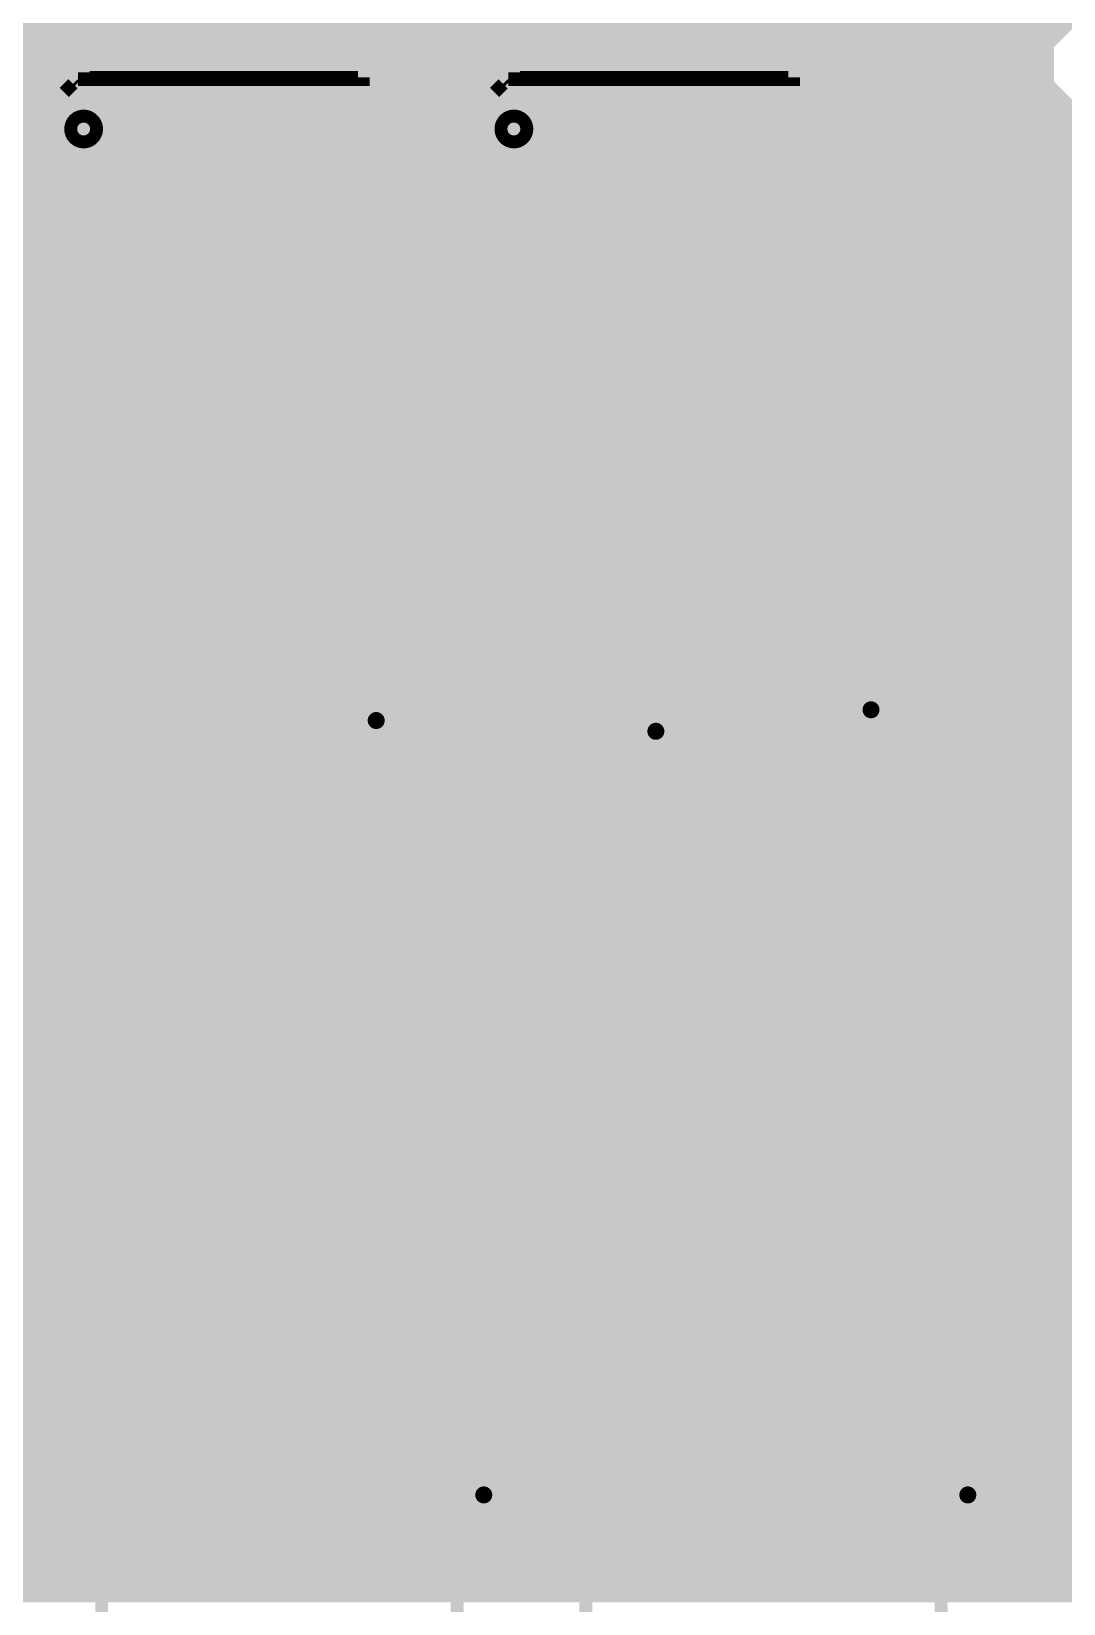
# Model space of a CAD drawing. Extents: x -5 to 208, y -5 to 206.
# Drawn here: x 37.08 to 49.26, y 166.61 to 185.17 of the extents above; entities that cross this region are included whole.
import ezdxf

# ---------------------------------------------------------------- set-up
doc = ezdxf.new("R2010")
doc.units = 0
doc.header["$MEASUREMENT"] = 0
doc.layers.get('0').update_dxf_attribs({"linetype": 'CONTINUOUS'})
for name, color, linetype in [('22-301-0_BOT', 7, 'CONTINUOUS'), ('22-301-0_DRD', 7, 'CONTINUOUS'), ('22-301-0_IN1', 1, 'CONTINUOUS'), ('22-301-0_IN2', 4, 'CONTINUOUS'), ('22-301-0_SMT', 5, 'CONTINUOUS'), ('22-301-0_SPT', 10, 'CONTINUOUS'), ('22-301-0_SST', 14, 'CONTINUOUS'), ('22-301-0_TOP', 9, 'CONTINUOUS'), ('THRUHOLE_TAP', 13, 'CONTINUOUS')]:
    doc.layers.add(name, color=color, linetype=linetype)

# ---------------------------------------------------------------- blocks, each defined once
blk = doc.blocks.new('ROUND_66')
at = {"const_width": 0.35052}
blk.add_lwpolyline([(-0.17526, 0, 1), (0.17526, 0, 1)], format="xyb", close=True, dxfattribs=at)
blk = doc.blocks.new('ROUND_68')
at = {"const_width": 0.35052}
blk.add_lwpolyline([(-0.17526, 0, 1), (0.17526, 0, 1)], format="xyb", close=True, dxfattribs=at)
blk = doc.blocks.new('RECTANGLE_6')
blk.add_solid([(0.4826, 0.4064), (0.4826, -0.4064), (-0.4826, 0.4064), (-0.4826, -0.4064)])
blk = doc.blocks.new('RECTANGLE_10')
blk.add_solid([(0.9017, 0.508), (0.9017, -0.508), (-0.9017, 0.508), (-0.9017, -0.508)])
blk = doc.blocks.new('RECTANGLE_19')
blk.add_solid([(1.3716, 1.0795), (1.3716, -1.0795), (-1.3716, 1.0795), (-1.3716, -1.0795)])
blk = doc.blocks.new('RECTANGLE_46')
blk.add_solid([(0.29972, 0.65024), (0.29972, -0.65024), (-0.29972, 0.65024), (-0.29972, -0.65024)])
blk = doc.blocks.new('ROUND_73')
at = {"const_width": 0.10033}
blk.add_lwpolyline([(-0.050164, 0, 1), (0.050164, 0, 1)], format="xyb", close=True, dxfattribs=at)

msp = doc.modelspace()

# ---------------------------------------------------------------- linework, layer by layer
at = {"layer": '22-301-0_BOT', "const_width": 0.254}
for points in [[(37.1094, 203.835), (37.1094, 166.751)], [(37.338, 203.835), (37.338, 166.751)], [(37.5666, 203.835), (37.5666, 166.751)], [(37.7952, 203.835), (37.7952, 166.751)], [(38.0238, 203.835), (38.0238, 166.751)], [(38.2524, 203.835), (38.2524, 166.751)], [(38.481, 203.835), (38.481, 166.751)], [(38.7096, 203.835), (38.7096, 166.751)], [(38.9382, 203.835), (38.9382, 166.751)], [(39.1668, 203.835), (39.1668, 166.751)], [(39.3954, 203.835), (39.3954, 166.751)], [(39.624, 203.835), (39.624, 166.751)], [(39.8526, 203.835), (39.8526, 166.751)], [(40.0812, 203.835), (40.0812, 166.751)], [(40.3098, 203.835), (40.3098, 166.751)], [(40.5384, 203.835), (40.5384, 166.751)], [(40.767, 203.835), (40.767, 166.751)], [(40.9956, 203.835), (40.9956, 166.751)], [(41.2242, 203.835), (41.2242, 166.751)], [(41.4528, 203.835), (41.4528, 166.751)], [(41.6814, 203.835), (41.6814, 166.751)], [(41.91, 203.835), (41.91, 166.751)], [(42.1386, 203.835), (42.1386, 166.751)], [(42.3672, 203.835), (42.3672, 166.751)], [(42.5958, 203.835), (42.5958, 166.751)], [(42.8244, 203.835), (42.8244, 166.751)], [(43.053, 203.835), (43.053, 166.751)], [(43.2816, 203.835), (43.2816, 166.751)], [(43.5102, 203.835), (43.5102, 166.751)], [(43.7388, 203.835), (43.7388, 166.751)], [(43.9674, 203.835), (43.9674, 166.751)], [(44.196, 203.835), (44.196, 166.751)], [(44.4246, 203.835), (44.4246, 166.751)], [(44.6532, 203.835), (44.6532, 166.751)], [(44.8818, 203.835), (44.8818, 166.751)], [(45.1104, 203.835), (45.1104, 166.751)], [(45.339, 203.835), (45.339, 166.751)], [(45.5676, 203.835), (45.5676, 166.751)], [(45.7962, 203.835), (45.7962, 166.751)], [(46.0248, 203.835), (46.0248, 166.751)], [(46.2534, 203.835), (46.2534, 166.751)], [(46.482, 203.835), (46.482, 166.751)], [(46.7106, 203.835), (46.7106, 166.751)], [(46.9392, 203.835), (46.9392, 166.751)], [(47.1678, 203.835), (47.1678, 166.751)], [(47.3964, 203.835), (47.3964, 166.751)], [(47.625, 203.835), (47.625, 166.751)], [(47.8536, 203.835), (47.8536, 166.751)], [(48.0822, 203.835), (48.0822, 166.751)], [(48.3108, 203.835), (48.3108, 166.751)], [(48.5394, 203.835), (48.5394, 166.751)], [(48.768, 203.835), (48.768, 166.751)], [(48.9966, 203.835), (48.9966, 184.94502)], [(49.1109, 185.1914), (-2.667, 185.1914)], [(48.99914, 184.9628), (-2.667, 184.9628)], [(48.97882, 184.7342), (-2.667, 184.7342)], [(48.9966, 184.62244), (48.9966, 166.751)], [(49.03724, 184.5056), (-2.667, 184.5056)], [(49.20488, 184.277), (-2.667, 184.277)], [(49.2252, 184.25922), (49.2252, 166.751)], [(66.294, 184.0484), (-2.667, 184.0484)], [(66.294, 183.8198), (-2.667, 183.8198)], [(66.294, 183.5912), (-2.667, 183.5912)], [(66.294, 183.3626), (-2.667, 183.3626)], [(66.294, 183.134), (-2.667, 183.134)], [(66.294, 182.9054), (-2.667, 182.9054)], [(66.294, 182.6768), (-2.667, 182.6768)], [(66.294, 182.4482), (-2.667, 182.4482)], [(66.294, 182.2196), (-2.667, 182.2196)], [(66.294, 181.991), (-2.667, 181.991)], [(66.294, 181.7624), (-2.667, 181.7624)], [(66.294, 181.5338), (-2.667, 181.5338)], [(66.294, 181.3052), (-2.667, 181.3052)], [(66.294, 181.0766), (22.65172, 181.0766)], [(66.294, 180.848), (22.91588, 180.848)], [(66.294, 180.6194), (23.01494, 180.6194)], [(66.294, 180.3908), (23.02764, 180.3908)], [(66.294, 180.1622), (22.95906, 180.1622)], [(66.294, 179.9336), (22.9362, 179.9336)], [(66.294, 179.705), (22.9362, 179.705)], [(66.294, 179.4764), (22.9362, 179.4764)], [(66.294, 179.2478), (22.9362, 179.2478)], [(66.294, 179.0192), (22.9362, 179.0192)], [(66.294, 178.7906), (22.9362, 178.7906)], [(66.294, 178.562), (22.9362, 178.562)], [(66.294, 178.3334), (22.9362, 178.3334)], [(66.294, 178.1048), (22.9362, 178.1048)], [(66.294, 177.8762), (22.9362, 177.8762)], [(66.294, 177.6476), (22.9362, 177.6476)], [(66.294, 177.419), (22.9362, 177.419)], [(66.294, 177.1904), (22.9362, 177.1904)], [(66.294, 176.9618), (22.9362, 176.9618)], [(66.294, 176.7332), (22.9362, 176.7332)], [(66.294, 176.5046), (22.9362, 176.5046)], [(66.294, 176.276), (22.9362, 176.276)], [(66.294, 176.0474), (22.9362, 176.0474)], [(66.294, 175.8188), (22.9362, 175.8188)], [(66.294, 175.5902), (22.9362, 175.5902)], [(66.294, 175.3616), (22.9362, 175.3616)], [(66.294, 175.133), (22.9362, 175.133)], [(66.294, 174.9044), (22.9362, 174.9044)], [(66.294, 174.6758), (22.9362, 174.6758)], [(66.294, 174.4472), (22.9362, 174.4472)], [(66.294, 174.2186), (22.9362, 174.2186)], [(66.294, 173.99), (22.9362, 173.99)], [(66.294, 173.7614), (22.9362, 173.7614)], [(66.294, 173.5328), (22.9362, 173.5328)], [(64.3636, 173.3042), (22.90064, 173.3042)], [(64.08166, 173.0756), (22.8092, 173.0756)], [(63.85306, 172.847), (22.8092, 172.847)], [(63.58636, 172.6184), (22.8092, 172.6184)], [(63.40094, 172.3898), (22.8092, 172.3898)], [(63.33236, 172.1612), (22.8092, 172.1612)], [(63.34506, 171.9326), (22.8092, 171.9326)], [(63.44412, 171.704), (22.8092, 171.704)], [(63.70574, 171.4754), (22.8092, 171.4754)], [(66.294, 171.2468), (22.8092, 171.2468)], [(66.294, 171.0182), (22.8092, 171.0182)], [(66.294, 170.7896), (22.8092, 170.7896)], [(66.294, 170.561), (22.8092, 170.561)], [(66.294, 170.3324), (22.8092, 170.3324)], [(66.294, 170.1038), (22.8092, 170.1038)], [(66.294, 169.8752), (22.8092, 169.8752)], [(66.294, 169.6466), (22.8092, 169.6466)], [(66.294, 169.418), (22.8092, 169.418)], [(66.294, 169.1894), (22.8092, 169.1894)], [(66.294, 168.9608), (22.8092, 168.9608)], [(66.294, 168.7322), (22.8092, 168.7322)], [(66.294, 168.5036), (22.8092, 168.5036)], [(66.294, 168.275), (22.8092, 168.275)], [(66.294, 168.0464), (22.8092, 168.0464)], [(66.294, 167.8178), (22.8092, 167.8178)], [(66.294, 167.5892), (22.8092, 167.5892)], [(66.294, 167.3606), (22.8092, 167.3606)], [(66.294, 167.132), (22.8092, 167.132)], [(66.294, 166.9034), (22.8092, 166.9034)], [(56.769, 166.751), (22.8092, 166.751)]]:
    msp.add_lwpolyline(points, dxfattribs=at)
for points in [[(49.657, 185.46572, 0.4142136), (48.97628, 184.785)], [(48.97628, 184.785, 0.4142136), (49.657, 184.10428)]]:
    msp.add_lwpolyline(points, format="xyb", dxfattribs=at)
at = {"layer": '22-301-0_DRD', "const_width": 0.254}
for points in [[(49.403, 185.42), (49.022, 185.039)], [(49.022, 185.039), (49.022, 184.531)], [(49.022, 184.531), (49.403, 184.15)], [(46.736, 177.8), (46.355, 177.419)], [(47.244, 177.8), (46.736, 177.8)], [(47.625, 177.419), (47.244, 177.8)], [(40.894, 177.673), (40.513, 177.292)], [(40.894, 177.673), (40.513, 177.292)], [(40.894, 177.673), (40.513, 177.292)], [(41.402, 177.673), (40.894, 177.673)], [(41.402, 177.673), (40.894, 177.673)], [(41.402, 177.673), (40.894, 177.673)], [(41.783, 177.292), (41.402, 177.673)], [(41.783, 177.292), (41.402, 177.673)], [(41.783, 177.292), (41.402, 177.673)], [(44.196, 177.546), (43.815, 177.165)], [(44.196, 177.546), (43.815, 177.165)], [(44.704, 177.546), (44.196, 177.546)], [(44.704, 177.546), (44.196, 177.546)], [(45.085, 177.165), (44.704, 177.546)], [(45.085, 177.165), (44.704, 177.546)], [(46.355, 177.419), (46.355, 176.911)], [(47.625, 176.911), (47.625, 177.419)], [(40.513, 177.292), (40.513, 176.784)], [(40.513, 177.292), (40.513, 176.784)], [(40.513, 177.292), (40.513, 176.784)], [(41.783, 176.784), (41.783, 177.292)], [(41.783, 176.784), (41.783, 177.292)], [(41.783, 176.784), (41.783, 177.292)], [(43.815, 177.165), (43.815, 176.657)], [(43.815, 177.165), (43.815, 176.657)], [(45.085, 176.657), (45.085, 177.165)], [(45.085, 176.657), (45.085, 177.165)], [(46.355, 176.911), (46.736, 176.53)], [(47.244, 176.53), (47.625, 176.911)], [(40.513, 176.784), (40.894, 176.403)], [(40.513, 176.784), (40.894, 176.403)], [(40.513, 176.784), (40.894, 176.403)], [(41.402, 176.403), (41.783, 176.784)], [(41.402, 176.403), (41.783, 176.784)], [(41.402, 176.403), (41.783, 176.784)], [(43.815, 176.657), (44.196, 176.276)], [(43.815, 176.657), (44.196, 176.276)], [(44.704, 176.276), (45.085, 176.657)], [(44.704, 176.276), (45.085, 176.657)], [(46.736, 176.53), (47.244, 176.53)], [(40.894, 176.403), (41.402, 176.403)], [(40.894, 176.403), (41.402, 176.403)], [(40.894, 176.403), (41.402, 176.403)], [(44.196, 176.276), (44.704, 176.276)], [(44.196, 176.276), (44.704, 176.276)], [(42.164, 168.529), (41.783, 168.148)], [(42.164, 168.529), (41.783, 168.148)], [(42.672, 168.529), (42.164, 168.529)], [(42.672, 168.529), (42.164, 168.529)], [(43.053, 168.148), (42.672, 168.529)], [(43.053, 168.148), (42.672, 168.529)], [(47.879, 168.529), (47.498, 168.148)], [(47.879, 168.529), (47.498, 168.148)], [(48.387, 168.529), (47.879, 168.529)], [(48.387, 168.529), (47.879, 168.529)], [(48.768, 168.148), (48.387, 168.529)], [(48.768, 168.148), (48.387, 168.529)], [(41.783, 168.148), (41.783, 167.64)], [(41.783, 168.148), (41.783, 167.64)], [(43.053, 167.64), (43.053, 168.148)], [(43.053, 167.64), (43.053, 168.148)], [(47.498, 168.148), (47.498, 167.64)], [(47.498, 168.148), (47.498, 167.64)], [(48.768, 167.64), (48.768, 168.148)], [(48.768, 167.64), (48.768, 168.148)], [(41.783, 167.64), (42.164, 167.259)], [(41.783, 167.64), (42.164, 167.259)], [(42.672, 167.259), (43.053, 167.64)], [(42.672, 167.259), (43.053, 167.64)], [(47.498, 167.64), (47.879, 167.259)], [(47.498, 167.64), (47.879, 167.259)], [(48.387, 167.259), (48.768, 167.64)], [(48.387, 167.259), (48.768, 167.64)], [(42.164, 167.259), (42.672, 167.259)], [(42.164, 167.259), (42.672, 167.259)], [(47.879, 167.259), (48.387, 167.259)], [(47.879, 167.259), (48.387, 167.259)]]:
    msp.add_lwpolyline(points, dxfattribs=at)
at = {"layer": '22-301-0_IN1', "const_width": 0.254}
for points in [[(37.1094, 203.835), (37.1094, 166.751)], [(37.338, 203.835), (37.338, 166.751)], [(37.5666, 203.835), (37.5666, 166.751)], [(37.7952, 203.835), (37.7952, 166.751)], [(38.0238, 203.835), (38.0238, 166.751)], [(38.2524, 203.835), (38.2524, 166.751)], [(38.481, 203.835), (38.481, 166.751)], [(38.7096, 203.835), (38.7096, 166.751)], [(38.9382, 203.835), (38.9382, 166.751)], [(39.1668, 203.835), (39.1668, 166.751)], [(39.3954, 203.835), (39.3954, 166.751)], [(39.624, 203.835), (39.624, 166.751)], [(39.8526, 203.835), (39.8526, 166.751)], [(40.0812, 203.835), (40.0812, 166.751)], [(40.3098, 203.835), (40.3098, 166.751)], [(40.5384, 203.835), (40.5384, 166.751)], [(40.767, 203.835), (40.767, 166.751)], [(40.9956, 203.835), (40.9956, 166.751)], [(41.2242, 203.835), (41.2242, 166.751)], [(41.4528, 203.835), (41.4528, 166.751)], [(41.6814, 203.835), (41.6814, 166.751)], [(41.91, 203.835), (41.91, 166.751)], [(42.1386, 203.835), (42.1386, 166.751)], [(42.3672, 203.835), (42.3672, 166.751)], [(42.5958, 203.835), (42.5958, 166.751)], [(42.8244, 203.835), (42.8244, 166.751)], [(43.053, 203.835), (43.053, 166.751)], [(43.2816, 203.835), (43.2816, 166.751)], [(43.5102, 203.835), (43.5102, 166.751)], [(43.7388, 203.835), (43.7388, 166.751)], [(43.9674, 203.835), (43.9674, 166.751)], [(44.196, 203.835), (44.196, 166.751)], [(44.4246, 203.835), (44.4246, 166.751)], [(44.6532, 203.835), (44.6532, 166.751)], [(44.8818, 203.835), (44.8818, 166.751)], [(45.1104, 203.835), (45.1104, 166.751)], [(45.339, 203.835), (45.339, 166.751)], [(45.5676, 203.835), (45.5676, 166.751)], [(45.7962, 203.835), (45.7962, 166.751)], [(46.0248, 203.835), (46.0248, 166.751)], [(46.2534, 203.835), (46.2534, 166.751)], [(46.482, 203.835), (46.482, 166.751)], [(46.7106, 203.835), (46.7106, 166.751)], [(46.9392, 203.835), (46.9392, 166.751)], [(47.1678, 203.835), (47.1678, 166.751)], [(47.3964, 203.835), (47.3964, 166.751)], [(47.625, 203.835), (47.625, 166.751)], [(47.8536, 203.835), (47.8536, 166.751)], [(48.0822, 203.835), (48.0822, 166.751)], [(48.3108, 203.835), (48.3108, 166.751)], [(48.5394, 203.835), (48.5394, 166.751)], [(48.768, 203.835), (48.768, 166.751)], [(48.9966, 203.835), (48.9966, 184.94502)], [(49.1109, 185.1914), (-2.667, 185.1914)], [(48.99914, 184.9628), (-2.667, 184.9628)], [(48.97882, 184.7342), (-2.667, 184.7342)], [(48.9966, 184.62244), (48.9966, 166.751)], [(49.03724, 184.5056), (-2.667, 184.5056)], [(49.20488, 184.277), (-2.667, 184.277)], [(49.2252, 184.25922), (49.2252, 166.751)], [(66.294, 184.0484), (-2.667, 184.0484)], [(66.294, 183.8198), (-2.667, 183.8198)], [(66.294, 183.5912), (-2.667, 183.5912)], [(66.294, 183.3626), (-2.667, 183.3626)], [(66.294, 183.134), (-2.667, 183.134)], [(66.294, 182.9054), (-2.667, 182.9054)], [(66.294, 182.6768), (-2.667, 182.6768)], [(66.294, 182.4482), (-2.667, 182.4482)], [(66.294, 182.2196), (-2.667, 182.2196)], [(66.294, 181.991), (-2.667, 181.991)], [(66.294, 181.7624), (-2.667, 181.7624)], [(66.294, 181.5338), (-2.667, 181.5338)], [(66.294, 181.3052), (-2.667, 181.3052)], [(66.294, 181.0766), (22.65172, 181.0766)], [(66.294, 180.848), (22.91588, 180.848)], [(66.294, 180.6194), (23.01494, 180.6194)], [(66.294, 180.3908), (23.02764, 180.3908)], [(66.294, 180.1622), (22.95906, 180.1622)], [(66.294, 179.9336), (22.77364, 179.9336)], [(66.294, 179.705), (-2.667, 179.705)], [(66.294, 179.4764), (-2.667, 179.4764)], [(66.294, 179.2478), (-2.667, 179.2478)], [(66.294, 179.0192), (-2.667, 179.0192)], [(66.294, 178.7906), (-2.667, 178.7906)], [(66.294, 178.562), (-2.667, 178.562)], [(66.294, 178.3334), (-2.667, 178.3334)], [(66.294, 178.1048), (-2.667, 178.1048)], [(66.294, 177.8762), (-2.667, 177.8762)], [(66.294, 177.6476), (-2.667, 177.6476)], [(66.294, 177.419), (-2.667, 177.419)], [(66.294, 177.1904), (-2.667, 177.1904)], [(66.294, 176.9618), (-2.667, 176.9618)], [(66.294, 176.7332), (-2.667, 176.7332)], [(66.294, 176.5046), (-2.667, 176.5046)], [(66.294, 176.276), (-2.667, 176.276)], [(66.294, 176.0474), (-2.667, 176.0474)], [(66.294, 175.8188), (-2.667, 175.8188)], [(66.294, 175.5902), (-2.667, 175.5902)], [(66.294, 175.3616), (-2.667, 175.3616)], [(66.294, 175.133), (-2.667, 175.133)], [(66.294, 174.9044), (-2.667, 174.9044)], [(66.294, 174.6758), (-2.667, 174.6758)], [(66.294, 174.4472), (-2.667, 174.4472)], [(66.294, 174.2186), (-2.667, 174.2186)], [(66.294, 173.99), (-2.667, 173.99)], [(66.294, 173.7614), (-2.667, 173.7614)], [(66.294, 173.5328), (-2.667, 173.5328)], [(66.294, 173.3042), (-2.667, 173.3042)], [(66.294, 173.0756), (-2.667, 173.0756)], [(66.294, 172.847), (-2.667, 172.847)], [(63.58636, 172.6184), (-2.667, 172.6184)], [(63.40094, 172.3898), (-2.667, 172.3898)], [(63.33236, 172.1612), (-2.667, 172.1612)], [(63.34506, 171.9326), (-2.667, 171.9326)], [(63.44412, 171.704), (-2.667, 171.704)], [(63.70574, 171.4754), (-2.667, 171.4754)], [(66.294, 171.2468), (-2.667, 171.2468)], [(66.294, 171.0182), (-2.667, 171.0182)], [(66.294, 170.7896), (-2.667, 170.7896)], [(66.294, 170.561), (-2.667, 170.561)], [(66.294, 170.3324), (-2.667, 170.3324)], [(66.294, 170.1038), (-2.667, 170.1038)], [(66.294, 169.8752), (-2.667, 169.8752)], [(66.294, 169.6466), (-2.667, 169.6466)], [(66.294, 169.418), (-2.667, 169.418)], [(66.294, 169.1894), (-2.667, 169.1894)], [(66.294, 168.9608), (-2.667, 168.9608)], [(66.294, 168.7322), (-2.667, 168.7322)], [(66.294, 168.5036), (-2.667, 168.5036)], [(66.294, 168.275), (-2.667, 168.275)], [(66.294, 168.0464), (-2.667, 168.0464)], [(66.294, 167.8178), (-2.667, 167.8178)], [(66.294, 167.5892), (-2.667, 167.5892)], [(66.294, 167.3606), (-2.667, 167.3606)], [(66.294, 167.132), (-2.667, 167.132)], [(66.294, 166.9034), (-2.667, 166.9034)], [(56.769, 166.751), (-2.667, 166.751)]]:
    msp.add_lwpolyline(points, dxfattribs=at)
for points in [[(49.657, 185.46572, 0.4142136), (48.97628, 184.785)], [(48.97628, 184.785, 0.4142136), (49.657, 184.10428)]]:
    msp.add_lwpolyline(points, format="xyb", dxfattribs=at)
at = {"layer": '22-301-0_IN2', "const_width": 0.254}
for points in [[(37.1094, 203.835), (37.1094, 179.7812)], [(37.338, 203.835), (37.338, 179.7812)], [(37.5666, 203.835), (37.5666, 179.7812)], [(37.7952, 203.835), (37.7952, 179.7812)], [(38.0238, 203.835), (38.0238, 179.7812)], [(38.2524, 203.835), (38.2524, 179.7812)], [(38.481, 203.835), (38.481, 179.7812)], [(38.7096, 203.835), (38.7096, 179.7812)], [(38.9382, 203.835), (38.9382, 179.7812)], [(39.1668, 203.835), (39.1668, 179.7812)], [(39.3954, 203.835), (39.3954, 179.7812)], [(39.624, 203.835), (39.624, 179.7812)], [(39.8526, 203.835), (39.8526, 179.7812)], [(40.0812, 203.835), (40.0812, 179.7812)], [(40.3098, 203.835), (40.3098, 179.7812)], [(40.5384, 203.835), (40.5384, 179.7812)], [(40.767, 203.835), (40.767, 179.7812)], [(40.9956, 203.835), (40.9956, 179.7812)], [(41.2242, 203.835), (41.2242, 179.7812)], [(41.4528, 203.835), (41.4528, 179.7812)], [(41.6814, 203.835), (41.6814, 179.7812)], [(41.91, 203.835), (41.91, 179.7812)], [(42.1386, 203.835), (42.1386, 179.7812)], [(42.3672, 203.835), (42.3672, 179.7812)], [(42.5958, 203.835), (42.5958, 179.7812)], [(42.8244, 203.835), (42.8244, 179.7812)], [(43.053, 203.835), (43.053, 179.7812)], [(43.2816, 203.835), (43.2816, 179.7812)], [(43.5102, 203.835), (43.5102, 179.7812)], [(43.7388, 203.835), (43.7388, 179.7812)], [(43.9674, 203.835), (43.9674, 179.7812)], [(44.196, 203.835), (44.196, 179.7812)], [(44.4246, 203.835), (44.4246, 179.7812)], [(44.6532, 203.835), (44.6532, 179.7812)], [(44.8818, 203.835), (44.8818, 179.7812)], [(45.1104, 203.835), (45.1104, 179.7812)], [(45.339, 203.835), (45.339, 179.7812)], [(45.5676, 203.835), (45.5676, 179.7812)], [(45.7962, 203.835), (45.7962, 179.7812)], [(46.0248, 203.835), (46.0248, 179.7812)], [(46.2534, 203.835), (46.2534, 179.7812)], [(46.482, 203.835), (46.482, 179.7812)], [(46.7106, 203.835), (46.7106, 179.7812)], [(46.9392, 203.835), (46.9392, 179.7812)], [(47.1678, 203.835), (47.1678, 179.7812)], [(47.3964, 203.835), (47.3964, 179.7812)], [(47.625, 203.835), (47.625, 179.7812)], [(47.8536, 203.835), (47.8536, 179.7812)], [(48.0822, 203.835), (48.0822, 179.7812)], [(48.3108, 203.835), (48.3108, 179.7812)], [(48.5394, 203.835), (48.5394, 179.7812)], [(48.768, 203.835), (48.768, 179.7812)], [(48.9966, 203.835), (48.9966, 184.94502)], [(49.1109, 185.1914), (-2.667, 185.1914)], [(48.99914, 184.9628), (-2.667, 184.9628)], [(48.97882, 184.7342), (-2.667, 184.7342)], [(48.9966, 184.62244), (48.9966, 179.7812)], [(49.03724, 184.5056), (-2.667, 184.5056)], [(49.20488, 184.277), (-2.667, 184.277)], [(49.2252, 184.25922), (49.2252, 179.7812)], [(66.294, 184.0484), (-2.667, 184.0484)], [(66.294, 183.8198), (-2.667, 183.8198)], [(66.294, 183.5912), (-2.667, 183.5912)], [(66.294, 183.3626), (-2.667, 183.3626)], [(66.294, 183.134), (-2.667, 183.134)], [(66.294, 182.9054), (-2.667, 182.9054)], [(66.294, 182.6768), (-2.667, 182.6768)], [(66.294, 182.4482), (-2.667, 182.4482)], [(66.294, 182.2196), (-2.667, 182.2196)], [(66.294, 181.991), (-2.667, 181.991)], [(66.294, 181.7624), (-2.667, 181.7624)], [(66.294, 181.5338), (-2.667, 181.5338)], [(66.294, 181.3052), (-2.667, 181.3052)], [(66.294, 181.0766), (22.65172, 181.0766)], [(66.294, 180.848), (22.91588, 180.848)], [(66.294, 180.6194), (23.01494, 180.6194)], [(22.352, 180.467), (22.352, 180.34), (23.368, 179.324), (106.172, 179.324), (106.807, 179.959), (107.315, 179.959), (108.077, 179.197), (146.812, 179.197), (147.066, 179.451), (196.469, 179.451), (197.485, 180.467)], [(66.294, 180.3908), (23.02764, 180.3908)], [(66.294, 180.1622), (23.17496, 180.1622)], [(66.294, 179.9336), (23.40356, 179.9336)], [(66.294, 179.7812), (23.55596, 179.7812)], [(66.294, 178.8668), (23.368, 178.8668)], [(37.1094, 178.8668), (37.1094, 166.751)], [(37.338, 178.8668), (37.338, 166.751)], [(37.5666, 178.8668), (37.5666, 166.751)], [(37.7952, 178.8668), (37.7952, 166.751)], [(38.0238, 178.8668), (38.0238, 166.751)], [(38.2524, 178.8668), (38.2524, 166.751)], [(38.481, 178.8668), (38.481, 166.751)], [(38.7096, 178.8668), (38.7096, 166.751)], [(38.9382, 178.8668), (38.9382, 166.751)], [(39.1668, 178.8668), (39.1668, 166.751)], [(39.3954, 178.8668), (39.3954, 166.751)], [(39.624, 178.8668), (39.624, 166.751)], [(39.8526, 178.8668), (39.8526, 166.751)], [(40.0812, 178.8668), (40.0812, 166.751)], [(40.3098, 178.8668), (40.3098, 166.751)], [(40.5384, 178.8668), (40.5384, 166.751)], [(40.767, 178.8668), (40.767, 166.751)], [(40.9956, 178.8668), (40.9956, 166.751)], [(41.2242, 178.8668), (41.2242, 166.751)], [(41.4528, 178.8668), (41.4528, 166.751)], [(41.6814, 178.8668), (41.6814, 166.751)], [(41.91, 178.8668), (41.91, 166.751)], [(42.1386, 178.8668), (42.1386, 166.751)], [(42.3672, 178.8668), (42.3672, 166.751)], [(42.5958, 178.8668), (42.5958, 166.751)], [(42.8244, 178.8668), (42.8244, 166.751)], [(43.053, 178.8668), (43.053, 166.751)], [(43.2816, 178.8668), (43.2816, 166.751)], [(43.5102, 178.8668), (43.5102, 166.751)], [(43.7388, 178.8668), (43.7388, 166.751)], [(43.9674, 178.8668), (43.9674, 166.751)], [(44.196, 178.8668), (44.196, 166.751)], [(44.4246, 178.8668), (44.4246, 166.751)], [(44.6532, 178.8668), (44.6532, 166.751)], [(44.8818, 178.8668), (44.8818, 166.751)], [(45.1104, 178.8668), (45.1104, 166.751)], [(45.339, 178.8668), (45.339, 166.751)], [(45.5676, 178.8668), (45.5676, 166.751)], [(45.7962, 178.8668), (45.7962, 166.751)], [(46.0248, 178.8668), (46.0248, 166.751)], [(46.2534, 178.8668), (46.2534, 166.751)], [(46.482, 178.8668), (46.482, 166.751)], [(46.7106, 178.8668), (46.7106, 166.751)], [(46.9392, 178.8668), (46.9392, 166.751)], [(47.1678, 178.8668), (47.1678, 166.751)], [(47.3964, 178.8668), (47.3964, 166.751)], [(47.625, 178.8668), (47.625, 166.751)], [(47.8536, 178.8668), (47.8536, 166.751)], [(48.0822, 178.8668), (48.0822, 166.751)], [(48.3108, 178.8668), (48.3108, 166.751)], [(48.5394, 178.8668), (48.5394, 166.751)], [(48.768, 178.8668), (48.768, 166.751)], [(48.9966, 178.8668), (48.9966, 166.751)], [(49.2252, 178.8668), (49.2252, 166.751)], [(66.294, 178.7906), (-2.667, 178.7906)], [(66.294, 178.562), (-2.667, 178.562)], [(66.294, 178.3334), (-2.667, 178.3334)], [(66.294, 178.1048), (-2.667, 178.1048)], [(66.294, 177.8762), (-2.667, 177.8762)], [(66.294, 177.6476), (-2.667, 177.6476)], [(66.294, 177.419), (-2.667, 177.419)], [(66.294, 177.1904), (-2.667, 177.1904)], [(66.294, 176.9618), (-2.667, 176.9618)], [(66.294, 176.7332), (-2.667, 176.7332)], [(66.294, 176.5046), (-2.667, 176.5046)], [(66.294, 176.276), (-2.667, 176.276)], [(66.294, 176.0474), (-2.667, 176.0474)], [(66.294, 175.8188), (-2.667, 175.8188)], [(66.294, 175.5902), (-2.667, 175.5902)], [(66.294, 175.3616), (-2.667, 175.3616)], [(66.294, 175.133), (-2.667, 175.133)], [(66.294, 174.9044), (-2.667, 174.9044)], [(66.294, 174.6758), (-2.667, 174.6758)], [(66.294, 174.4472), (-2.667, 174.4472)], [(66.294, 174.2186), (-2.667, 174.2186)], [(66.294, 173.99), (-2.667, 173.99)], [(66.294, 173.7614), (-2.667, 173.7614)], [(66.294, 173.5328), (-2.667, 173.5328)], [(66.294, 173.3042), (-2.667, 173.3042)], [(66.294, 173.0756), (-2.667, 173.0756)], [(66.294, 172.847), (-2.667, 172.847)], [(63.58636, 172.6184), (-2.667, 172.6184)], [(63.40094, 172.3898), (-2.667, 172.3898)], [(63.33236, 172.1612), (-2.667, 172.1612)], [(63.34506, 171.9326), (-2.667, 171.9326)], [(63.44412, 171.704), (-2.667, 171.704)], [(63.70574, 171.4754), (-2.667, 171.4754)], [(66.294, 171.2468), (-2.667, 171.2468)], [(66.294, 171.0182), (-2.667, 171.0182)], [(66.294, 170.7896), (-2.667, 170.7896)], [(66.294, 170.561), (-2.667, 170.561)], [(66.294, 170.3324), (-2.667, 170.3324)], [(66.294, 170.1038), (-2.667, 170.1038)], [(66.294, 169.8752), (-2.667, 169.8752)], [(66.294, 169.6466), (-2.667, 169.6466)], [(66.294, 169.418), (-2.667, 169.418)], [(66.294, 169.1894), (-2.667, 169.1894)], [(66.294, 168.9608), (-2.667, 168.9608)], [(66.294, 168.7322), (-2.667, 168.7322)], [(66.294, 168.5036), (-2.667, 168.5036)], [(66.294, 168.275), (-2.667, 168.275)], [(66.294, 168.0464), (-2.667, 168.0464)], [(66.294, 167.8178), (-2.667, 167.8178)], [(66.294, 167.5892), (-2.667, 167.5892)], [(66.294, 167.3606), (-2.667, 167.3606)], [(66.294, 167.132), (-2.667, 167.132)], [(66.294, 166.9034), (-2.667, 166.9034)], [(56.769, 166.751), (-2.667, 166.751)]]:
    msp.add_lwpolyline(points, dxfattribs=at)
for points in [[(49.657, 185.46572, 0.4142136), (48.97628, 184.785)], [(48.97628, 184.785, 0.4142136), (49.657, 184.10428)]]:
    msp.add_lwpolyline(points, format="xyb", dxfattribs=at)
at = {"layer": '22-301-0_SST', "const_width": 0.1524}
for points in [[(37.37356, 183.16956), (37.37102, 178.816), (37.37102, 177.1777), (41.36898, 177.1777), (41.3766, 184.3024), (40.9194, 184.7596), (37.719, 184.7596), (37.3634, 184.3278), (37.37356, 183.16956)], [(40.9194, 184.7088), (37.719, 184.7088), (37.592, 184.5564), (37.5158, 184.5056), (37.465, 184.4548)], [(37.70376, 184.69102), (37.70376, 184.531)], [(40.93464, 184.69356), (37.7063, 184.69356)], [(37.84092, 184.7088), (37.84092, 184.531)], [(37.97808, 184.7088), (37.97808, 184.531)], [(38.11524, 184.7088), (38.11524, 184.531)], [(38.2524, 184.7088), (38.2524, 184.531)], [(38.38956, 184.7088), (38.38956, 184.531)], [(38.52672, 184.7088), (38.52672, 184.531)], [(38.66388, 184.7088), (38.66388, 184.531)], [(38.80104, 184.7088), (38.80104, 184.531)], [(38.9382, 184.7088), (38.9382, 184.531)], [(39.07536, 184.7088), (39.07536, 184.531)], [(39.21252, 184.7088), (39.21252, 184.531)], [(39.34968, 184.7088), (39.34968, 184.531)], [(39.48684, 184.7088), (39.48684, 184.531)], [(39.624, 184.7088), (39.624, 184.531)], [(39.76116, 184.7088), (39.76116, 184.531)], [(39.89832, 184.7088), (39.89832, 184.531)], [(40.03548, 184.7088), (40.03548, 184.531)], [(40.17264, 184.7088), (40.17264, 184.531)], [(40.3098, 184.7088), (40.3098, 184.531)], [(40.44696, 184.7088), (40.44696, 184.531)], [(40.58412, 184.7088), (40.58412, 184.531)], [(40.72128, 184.7088), (40.72128, 184.531)], [(40.85844, 184.7088), (40.85844, 184.531)], [(40.9194, 184.7088), (41.0972, 184.531)], [(40.9956, 184.6326), (40.9956, 184.531)], [(42.45356, 183.16956), (42.45102, 178.816), (42.45102, 177.1777), (46.44898, 177.1777), (46.4566, 184.3024), (45.9994, 184.7596), (42.799, 184.7596), (42.4434, 184.3278), (42.45356, 183.16956)], [(45.9994, 184.7088), (42.799, 184.7088), (42.672, 184.5564), (42.5958, 184.5056), (42.545, 184.4548)], [(42.78376, 184.69102), (42.78376, 184.531)], [(46.01464, 184.69356), (42.7863, 184.69356)], [(42.92092, 184.7088), (42.92092, 184.531)], [(43.05808, 184.7088), (43.05808, 184.531)], [(43.19524, 184.7088), (43.19524, 184.531)], [(43.3324, 184.7088), (43.3324, 184.531)], [(43.46956, 184.7088), (43.46956, 184.531)], [(43.60672, 184.7088), (43.60672, 184.531)], [(43.74388, 184.7088), (43.74388, 184.531)], [(43.88104, 184.7088), (43.88104, 184.531)], [(44.0182, 184.7088), (44.0182, 184.531)], [(44.15536, 184.7088), (44.15536, 184.531)], [(44.29252, 184.7088), (44.29252, 184.531)], [(44.42968, 184.7088), (44.42968, 184.531)], [(44.56684, 184.7088), (44.56684, 184.531)], [(44.704, 184.7088), (44.704, 184.531)], [(44.84116, 184.7088), (44.84116, 184.531)], [(44.97832, 184.7088), (44.97832, 184.531)], [(45.11548, 184.7088), (45.11548, 184.531)], [(45.25264, 184.7088), (45.25264, 184.531)], [(45.3898, 184.7088), (45.3898, 184.531)], [(45.52696, 184.7088), (45.52696, 184.531)], [(45.66412, 184.7088), (45.66412, 184.531)], [(45.80128, 184.7088), (45.80128, 184.531)], [(45.93844, 184.7088), (45.93844, 184.531)], [(45.9994, 184.7088), (46.1772, 184.531)], [(46.0756, 184.6326), (46.0756, 184.531)], [(37.5666, 184.5564), (37.465, 184.4548)], [(37.5666, 184.5564), (37.592, 184.531)], [(41.0718, 184.5564), (37.592, 184.5564)], [(41.0972, 184.531), (37.592, 184.531)], [(42.6466, 184.5564), (42.545, 184.4548)], [(42.6466, 184.5564), (42.672, 184.531)], [(46.1518, 184.5564), (42.672, 184.5564)], [(46.1772, 184.531), (42.672, 184.531)], [(37.81806, 184.10936), (37.5666, 184.10936)], [(37.6428, 184.16524), (37.6428, 183.87822)], [(37.77996, 184.14746), (37.77996, 183.896)], [(42.89806, 184.10936), (42.6466, 184.10936)], [(42.7228, 184.16524), (42.7228, 183.87822)], [(42.85996, 184.14746), (42.85996, 183.896)], [(37.83584, 183.9722), (37.54882, 183.9722)], [(42.91584, 183.9722), (42.62882, 183.9722)], [(37.4142, 181.7878), (41.3512, 181.7878)], [(42.4942, 181.7878), (46.4312, 181.7878)], [(40.132, 171.323), (37.338, 171.323), (37.338, 176.657), (40.132, 176.657), (40.132, 171.323)], [(40.4495, 176.7205), (40.4495, 173.7995), (42.0878, 173.7995), (42.0878, 176.7205), (40.4495, 176.7205)], [(45.847, 171.323), (43.053, 171.323), (43.053, 176.657), (45.847, 176.657), (45.847, 171.323)], [(46.1645, 176.7205), (46.1645, 173.7995), (47.8028, 173.7995), (47.8028, 176.7205), (46.1645, 176.7205)], [(48.32858, 175.85436), (48.1584, 175.91532), (48.1584, 176.27092), (48.32858, 176.32934), (49.00676, 176.32934), (49.1744, 176.27092), (49.1744, 175.91532), (49.00676, 175.85436)], [(48.1584, 175.13554), (48.1584, 175.37176)], [(48.1584, 175.25492), (49.1744, 175.25492), (49.00676, 175.37176)], [(48.32858, 174.77232), (48.1584, 174.71136), (48.1584, 174.35576), (48.32858, 174.29734), (48.6664, 174.29734), (48.83658, 174.41672), (48.83658, 174.77232), (49.1744, 174.77232), (49.1744, 174.29734)], [(41.08958, 172.93336), (40.9194, 172.99432), (40.9194, 173.34992), (41.08958, 173.40834), (41.76776, 173.40834), (41.9354, 173.34992), (41.9354, 172.99432), (41.76776, 172.93336)], [(46.84776, 173.3042), (46.84776, 172.9486), (47.01794, 172.82922), (47.18812, 172.82922), (47.35576, 172.9486), (47.35576, 173.3042), (46.33976, 173.3042)], [(46.84776, 173.00702), (46.33976, 172.82922)], [(40.9194, 172.21454), (40.9194, 172.45076)], [(40.9194, 172.33392), (41.9354, 172.33392), (41.76776, 172.45076)], [(46.33976, 172.1104), (46.33976, 172.34662)], [(46.33976, 172.22724), (47.35576, 172.22724), (47.18812, 172.34662)], [(41.08958, 171.85132), (40.9194, 171.73194), (40.9194, 171.49572), (41.08958, 171.37634), (41.25976, 171.37634), (41.59758, 171.61256), (41.9354, 171.37634), (41.9354, 171.85132)], [(46.50994, 171.74464), (46.33976, 171.68622), (46.33976, 171.33062), (46.50994, 171.2722), (46.84776, 171.2722), (47.01794, 171.38904), (47.01794, 171.74464), (47.35576, 171.74464), (47.35576, 171.2722)], [(36.92906, 170.52036), (36.75888, 170.57878), (36.75888, 170.93438), (36.92906, 170.9928), (37.6047, 170.9928), (37.77488, 170.93438), (37.77488, 170.57878), (37.6047, 170.52036)], [(39.10076, 171.0182), (39.10076, 170.6626), (39.27094, 170.54322), (39.44112, 170.54322), (39.60876, 170.6626), (39.60876, 171.0182), (38.59276, 171.0182)], [(39.10076, 170.72102), (38.59276, 170.54322)], [(36.75888, 169.91838), (37.77488, 169.91838), (37.6047, 170.03776)], [(38.59276, 169.8244), (38.59276, 170.06062)], [(38.59276, 169.94124), (39.60876, 169.94124), (39.44112, 170.06062)], [(37.26688, 169.02176), (37.43706, 168.9608), (37.6047, 168.9608), (37.77488, 169.02176), (37.77488, 169.37736), (37.6047, 169.43578), (37.43706, 169.43578), (37.26688, 169.37736), (37.26688, 169.02176), (37.0967, 168.9608), (36.92906, 168.9608), (36.75888, 169.02176), (36.75888, 169.37736), (36.92906, 169.43578), (37.0967, 169.43578), (37.26688, 169.37736)], [(38.59276, 169.10304), (38.59276, 169.3418)], [(38.59276, 169.22242), (39.60876, 169.22242), (39.44112, 169.3418)], [(38.10254, 163.39566), (38.20414, 163.29406), (42.10304, 163.29406), (42.10304, 166.89832), (37.90696, 166.89832), (37.90696, 163.6014), (38.10254, 163.39566)], [(43.81754, 163.39566), (43.91914, 163.29406), (47.81804, 163.29406), (47.81804, 166.89832), (43.62196, 166.89832), (43.62196, 163.6014), (43.81754, 163.39566)]]:
    msp.add_lwpolyline(points, dxfattribs=at)
for points in [[(37.6936, 184.1754, 0.4142136), (37.5412, 184.023)], [(37.846, 184.023, 0.4142136), (37.6936, 184.1754)], [(42.7736, 184.1754, 0.4142136), (42.6212, 184.023)], [(42.926, 184.023, 0.4142136), (42.7736, 184.1754)], [(37.5412, 184.023, 0.4142136), (37.6936, 183.8706)], [(37.6936, 183.8706, 0.4142136), (37.846, 184.023)], [(42.6212, 184.023, 0.4142136), (42.7736, 183.8706)], [(42.7736, 183.8706, 0.4142136), (42.926, 184.023)]]:
    msp.add_lwpolyline(points, format="xyb", dxfattribs=at)
at = {"layer": '22-301-0_TOP', "const_width": 0.635}
for points in [[(32.385, 191.42456), (32.385, 190.246), (39.116, 183.515), (39.243, 183.515), (39.37, 183.642), (39.37, 183.1848)], [(34.925, 191.42456), (34.925, 190.5), (40.386, 185.039), (42.672, 185.039), (44.45, 183.261), (44.45, 183.1848)], [(39.37, 183.1848), (39.2938, 183.1848), (37.211, 181.102), (37.211, 176.911), (38.4556, 175.6664), (38.735, 175.6664)], [(44.45, 183.1848), (43.6118, 183.1848), (42.418, 181.991), (42.418, 176.784), (43.5356, 175.6664), (44.45, 175.6664)], [(41.275, 175.9712), (41.275, 176.911), (41.148, 177.038), (39.4208, 178.7652), (39.37, 178.7652)], [(39.37, 178.7652), (39.4208, 178.7652), (41.148, 177.038)], [(39.37, 178.7652), (39.4208, 178.7652), (41.148, 177.038)], [(41.148, 177.038), (39.4208, 178.7652), (39.37, 178.7652)], [(44.45, 176.911), (44.45, 178.7652)], [(44.45, 176.911), (44.45, 178.7652)], [(46.99, 175.9712), (46.99, 177.165)], [(41.275, 174.5488), (41.1988, 174.625), (39.751, 174.625), (38.735, 175.641), (38.735, 175.6664)], [(46.99, 174.5488), (45.5422, 174.5488), (44.45, 175.641), (44.45, 175.6664)], [(38.735, 172.3136), (38.735, 167.89908)], [(44.45, 172.3136), (44.45, 167.89908)], [(42.418, 167.894), (42.41292, 167.89908), (41.275, 167.89908)], [(42.418, 167.894), (42.41292, 167.89908), (41.275, 167.89908)], [(46.99, 167.89908), (48.12792, 167.89908), (48.133, 167.894)], [(46.99, 167.89908), (48.12792, 167.89908), (48.133, 167.894)]]:
    msp.add_lwpolyline(points, dxfattribs=at)

# ---------------------------------------------------------------- block references
at = {"layer": '22-301-0_BOT'}
for p in [(46.99, 177.165), (41.148, 177.038), (44.45, 176.911), (42.418, 167.894), (48.133, 167.894)]:
    msp.add_blockref('ROUND_66', p, dxfattribs=at)
at = {"layer": '22-301-0_IN1'}
for name, p in [('ROUND_68', (46.99, 177.165)), ('ROUND_68', (41.148, 177.038)), ('ROUND_68', (44.45, 176.911)), ('ROUND_66', (42.418, 167.894)), ('ROUND_66', (48.133, 167.894))]:
    msp.add_blockref(name, p, dxfattribs=at)
at = {"layer": '22-301-0_IN2'}
for p in [(46.99, 177.165), (41.148, 177.038), (44.45, 176.911), (42.418, 167.894), (48.133, 167.894)]:
    msp.add_blockref('ROUND_68', p, dxfattribs=at)
at = {"layer": '22-301-0_SMT'}
for name, p in [('RECTANGLE_19', (39.37, 183.1848)), ('RECTANGLE_19', (44.45, 183.1848)), ('RECTANGLE_19', (39.37, 178.7652)), ('RECTANGLE_19', (44.45, 178.7652)), ('RECTANGLE_6', (41.275, 175.9712)), ('RECTANGLE_6', (46.99, 175.9712)), ('RECTANGLE_10', (38.735, 175.6664)), ('RECTANGLE_10', (44.45, 175.6664)), ('RECTANGLE_6', (41.275, 174.5488)), ('RECTANGLE_6', (46.99, 174.5488)), ('RECTANGLE_10', (38.735, 172.3136)), ('RECTANGLE_10', (44.45, 172.3136)), ('RECTANGLE_46', (38.735, 167.89908)), ('RECTANGLE_46', (41.275, 167.89908)), ('RECTANGLE_46', (44.45, 167.89908)), ('RECTANGLE_46', (46.99, 167.89908))]:
    msp.add_blockref(name, p, dxfattribs=at)
at = {"layer": '22-301-0_SPT'}
for name, p in [('RECTANGLE_19', (39.37, 183.1848)), ('RECTANGLE_19', (44.45, 183.1848)), ('RECTANGLE_19', (39.37, 178.7652)), ('RECTANGLE_19', (44.45, 178.7652)), ('RECTANGLE_6', (41.275, 175.9712)), ('RECTANGLE_6', (46.99, 175.9712)), ('RECTANGLE_10', (38.735, 175.6664)), ('RECTANGLE_10', (44.45, 175.6664)), ('RECTANGLE_6', (41.275, 174.5488)), ('RECTANGLE_6', (46.99, 174.5488)), ('RECTANGLE_10', (38.735, 172.3136)), ('RECTANGLE_10', (44.45, 172.3136)), ('RECTANGLE_46', (38.735, 167.89908)), ('RECTANGLE_46', (41.275, 167.89908)), ('RECTANGLE_46', (44.45, 167.89908)), ('RECTANGLE_46', (46.99, 167.89908))]:
    msp.add_blockref(name, p, dxfattribs=at)
at = {"layer": '22-301-0_TOP'}
for name, p in [('RECTANGLE_19', (39.37, 183.1848)), ('RECTANGLE_19', (44.45, 183.1848)), ('RECTANGLE_19', (39.37, 178.7652)), ('RECTANGLE_19', (44.45, 178.7652)), ('ROUND_66', (46.99, 177.165)), ('ROUND_66', (41.148, 177.038)), ('ROUND_66', (44.45, 176.911)), ('RECTANGLE_6', (41.275, 175.9712)), ('RECTANGLE_6', (46.99, 175.9712)), ('RECTANGLE_10', (38.735, 175.6664)), ('RECTANGLE_10', (44.45, 175.6664)), ('RECTANGLE_6', (41.275, 174.5488)), ('RECTANGLE_6', (46.99, 174.5488)), ('RECTANGLE_10', (38.735, 172.3136)), ('RECTANGLE_10', (44.45, 172.3136)), ('RECTANGLE_46', (38.735, 167.89908)), ('RECTANGLE_46', (41.275, 167.89908)), ('RECTANGLE_46', (44.45, 167.89908)), ('RECTANGLE_46', (46.99, 167.89908)), ('ROUND_66', (42.418, 167.894)), ('ROUND_66', (48.133, 167.894))]:
    msp.add_blockref(name, p, dxfattribs=at)
at = {"layer": 'THRUHOLE_TAP'}
for p in [(41.148, 177.038), (46.99, 177.165), (44.45, 176.911), (42.418, 167.894), (48.133, 167.894)]:
    msp.add_blockref('ROUND_73', p, dxfattribs=at)

doc.saveas('drawing.dxf')
